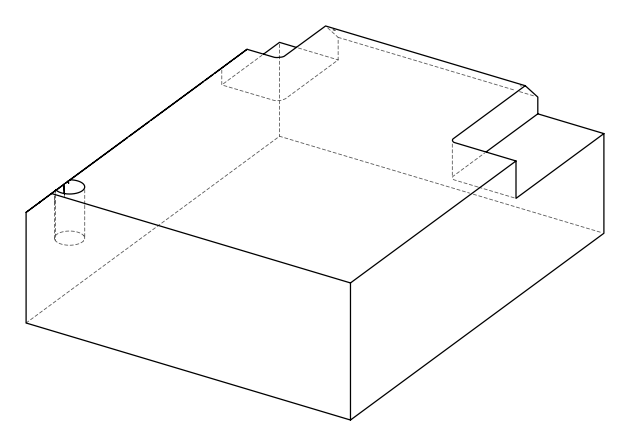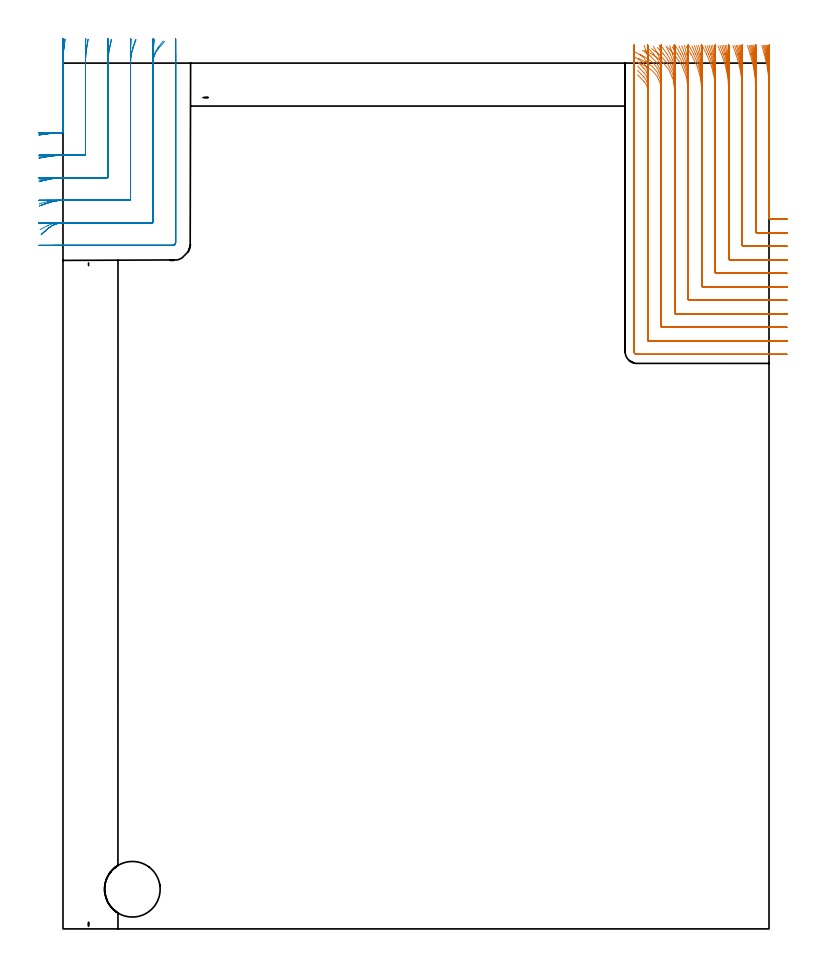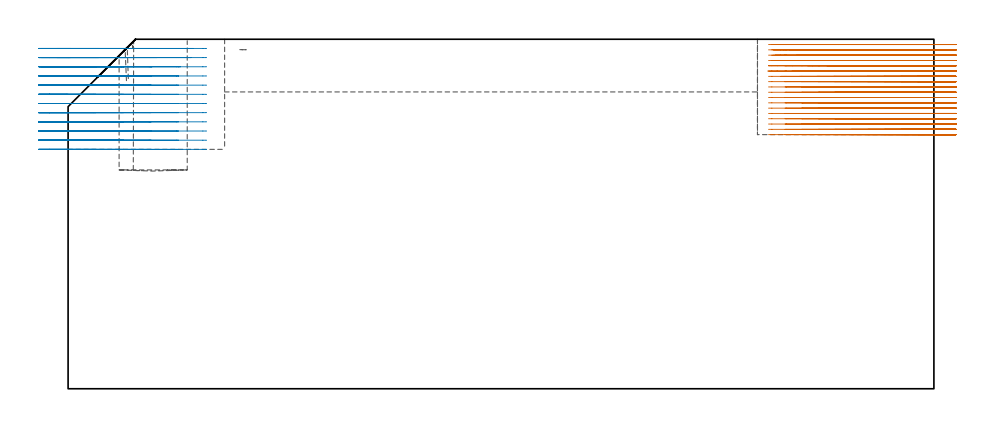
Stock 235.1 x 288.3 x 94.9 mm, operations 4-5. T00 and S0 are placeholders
(PLAN: 5 operations, 3 tool changes, 80.4 min)
(1 INDEXABLE_INSERT_DRILL_BLIND_HOLE_FROM_SOLID | STEP1POCKET | NXT0302_008 | 0.15 min | 9556 mm3)
(2 AREA_MILL | FG_CHAMFER_SURFACE | UGT0205_001 | 7.12 min | 16245 mm3)
(3 AREA_MILL_1 | FG_CHAMFER_SURFACE_1 | UGT0205_001 | 12.59 min | 38471 mm3)
(4 MILL_CORNER_NOTCH_RECTANGULAR | CORNER_NOTCH_RECTANGULAR | NXT0201_008 | Follow Part, ap 1.5, ae 75% | 47.93 min | 123250 mm3)
(5 MILL_CORNER_NOTCH_RECTANGULAR_1 | CORNER_NOTCH_RECTANGULAR_1 | NXT0201_013 | Follow Part, ap 2.5, ae 75% | 12.61 min | 81263 mm3)
(TOOL NXT0302_008 | Index. Insert Drill 18.5mm [880-D1850L25-05] | D18.5 PA176 FL93 Z2)
(TOOL UGT0205_001 | Chamfer Mill 20 x 3 x 45 deg. | D20 FL50 Z2)
(TOOL NXT0201_008 | ENDMILL 6mm [2P460-0600-NA 1630] | D6 FL26 Z6)
(TOOL NXT0201_013 | ENDMILL 10mm | D10 FL30 Z4)
(OP 4 MILL_CORNER_NOTCH_RECTANGULAR)
G17 G21 G94 G90
T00 M6
G54
G17 G0 G90 X232.708 Y294.188 S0 M3
G43 Z104.9 H1
Z93.461
G94 G1 X233.52 Y291.3 F250.
G2 X235.2 Y279.118 R45. F500.
G1 Y236.596
G3 X235.496 Y236.3 R0.3
G1 X238.1
X241.1 F250.
G0 Z104.9
X227.922 Y294.161
Z93.461
G1 X228.824 Y291.3
G2 X230.7 Y279.118 R40.5 F500.
G1 Y232.097
G3 X230.997 Y231.8 R0.3
G1 X238.1
X241.1 F250.
G0 Z104.9
X223.061 Y294.123
Z93.461
G1 X224.076 Y291.3
G2 X226.2 Y279.118 R36. F500.
G1 Y227.597
G3 X226.497 Y227.3 R0.3
G1 X238.1
X241.1 F250.
G0 Z104.9
X218.089 Y294.067
Z93.461
G1 X219.249 Y291.3
G2 X221.7 Y279.118 R31.5 F500.
G1 Y223.097
G3 X221.997 Y222.8 R0.3
G1 X238.1
X241.1 F250.
G0 Z104.9
X212.942 Y293.977
Z93.461
G1 X214.296 Y291.3
G2 X217.2 Y279.118 R27. F500.
G1 Y218.597
G3 X217.497 Y218.3 R0.3
G1 X238.1
X241.1 F250.
G0 Z104.9
X207.492 Y293.822
Z93.461
G1 X209.117 Y291.3
G2 X212.7 Y279.118 R22.5 F500.
G1 Y214.097
G3 X212.997 Y213.8 R0.3
G1 X238.1
X241.1 F250.
G0 Z104.9
X201.421 Y293.509
Z93.461
G1 X203.451 Y291.3
G2 X208.2 Y279.118 R18. F500.
G1 Y209.597
G3 X208.497 Y209.3 R0.3
G1 X238.1
X241.1 F250.
G0 Z104.9
X193.623 Y292.517
Z93.461
G1 X196.299 Y291.162
G2 X203.7 Y279.118 R13.5 F500.
G1 Y205.098
G3 X203.998 Y204.8 R0.3
G1 X238.1
X241.1 F250.
G0 Z104.9
X191.512 Y288.513
Z93.461
G1 X194.2 Y287.18
G2 X199.2 Y279.118 R9. F500.
G1 Y200.598
G3 X199.498 Y200.3 R0.3
G1 X238.1
X241.1 F250.
G0 Z104.9
X191.34 Y284.405
Z93.461
G1 X193.429 Y282.252
G2 X194.7 Y279.118 R4.5 F500.
G1 Y196.098
G3 X194.998 Y195.8 R0.3
G1 X238.1
X241.1 F250.
G0 Z104.9
X190.2 Y282.118
Z93.461
G1 Y279.118
Y192.2 F500.
G3 X191.1 Y191.3 R0.9
G1 X238.1
X241.1 F250.
G0 Z104.9
X233.181 Y294.213
Z92.022
G1 X233.898 Y291.3
G2 X235.2 Y280.553 R45. F500.
G1 Y236.596
G3 X235.496 Y236.3 R0.3
G1 X238.1
X241.1 F250.
G0 Z104.9
X228.452 Y294.192
Z92.022
G1 X229.248 Y291.3
G2 X230.7 Y280.553 R40.5 F500.
G1 Y232.097
G3 X230.997 Y231.8 R0.3
G1 X238.1
X241.1 F250.
G0 Z104.9
X223.663 Y294.163
Z92.022
G1 X224.558 Y291.3
G2 X226.2 Y280.553 R36. F500.
G1 Y227.597
G3 X226.497 Y227.3 R0.3
G1 X238.1
X241.1 F250.
G0 Z104.9
X218.786 Y294.12
Z92.022
G1 X219.81 Y291.3
G2 X221.7 Y280.553 R31.5 F500.
G1 Y223.097
G3 X221.997 Y222.8 R0.3
G1 X238.1
X241.1 F250.
G0 Z104.9
X213.775 Y294.052
Z92.022
G1 X214.969 Y291.3
G2 X217.2 Y280.553 R27. F500.
G1 Y218.597
G3 X217.497 Y218.3 R0.3
G1 X238.1
X241.1 F250.
G0 Z104.9
X208.534 Y293.936
Z92.022
G1 X209.967 Y291.3
G2 X212.7 Y280.553 R22.5 F500.
G1 Y214.097
G3 X212.997 Y213.8 R0.3
G1 X238.1
X241.1 F250.
G0 Z104.9
X202.848 Y293.707
Z92.022
G1 X204.639 Y291.3
G2 X208.2 Y280.553 R18. F500.
G1 Y209.597
G3 X208.497 Y209.3 R0.3
G1 X238.1
X241.1 F250.
G0 Z104.9
X195.982 Y293.116
Z92.022
G1 X198.37 Y291.3
G2 X203.7 Y280.553 R13.5 F500.
G1 Y205.098
G3 X203.998 Y204.8 R0.3
G1 X238.1
X241.1 F250.
G0 Z104.9
X191.531 Y289.946
Z92.022
G1 X194.216 Y288.607
G2 X199.2 Y280.553 R9. F500.
G1 Y200.598
G3 X199.498 Y200.3 R0.3
G1 X238.1
X241.1 F250.
G0 Z104.9
X191.34 Y285.84
Z92.022
G1 X193.429 Y283.687
G2 X194.7 Y280.553 R4.5 F500.
G1 Y196.098
G3 X194.998 Y195.8 R0.3
G1 X238.1
X241.1 F250.
G0 Z104.9
X190.2 Y283.553
Z92.022
G1 Y280.553
Y192.2 F500.
G3 X191.1 Y191.3 R0.9
G1 X238.1
X241.1 F250.
G0 Z104.9
X233.607 Y294.235
Z90.583
G1 X234.228 Y291.3
G2 X235.2 Y281.996 R45. F500.
G1 Y236.596
G3 X235.496 Y236.3 R0.3
G1 X238.1
X241.1 F250.
G0 Z104.9
X228.928 Y294.22
Z90.583
G1 X229.617 Y291.3
G2 X230.7 Y281.996 R40.5 F500.
G1 Y232.097
G3 X230.997 Y231.8 R0.3
G1 X238.1
X241.1 F250.
G0 Z104.9
X224.202 Y294.198
Z90.583
G1 X224.977 Y291.3
G2 X226.2 Y281.996 R36. F500.
G1 Y227.597
G3 X226.497 Y227.3 R0.3
G1 X238.1
X241.1 F250.
G0 Z104.9
X219.408 Y294.166
Z90.583
G1 X220.295 Y291.3
G2 X221.7 Y281.996 R31.5 F500.
G1 Y223.097
G3 X221.997 Y222.8 R0.3
G1 X238.1
X241.1 F250.
G0 Z104.9
X214.512 Y294.116
Z90.583
G1 X215.546 Y291.3
G2 X217.2 Y281.996 R27. F500.
G1 Y218.597
G3 X217.497 Y218.3 R0.3
G1 X238.1
X241.1 F250.
G0 Z104.9
X209.446 Y294.032
Z90.583
G1 X210.686 Y291.3
G2 X212.7 Y281.996 R22.5 F500.
G1 Y214.097
G3 X212.997 Y213.8 R0.3
G1 X238.1
X241.1 F250.
G0 Z104.9
X204.058 Y293.868
Z90.583
G1 X205.609 Y291.3
G2 X208.2 Y281.996 R18. F500.
G1 Y209.597
G3 X208.497 Y209.3 R0.3
G1 X238.1
X241.1 F250.
G0 Z104.9
X197.914 Y293.474
Z90.583
G1 X199.982 Y291.3
G2 X203.7 Y281.996 R13.5 F500.
G1 Y205.098
G3 X203.998 Y204.8 R0.3
G1 X238.1
X241.1 F250.
G0 Z104.9
X192.009 Y291.309
Z90.583
G1 X194.622 Y289.835
G2 X199.2 Y281.996 R9. F500.
G1 Y200.598
G3 X199.498 Y200.3 R0.3
G1 X238.1
X241.1 F250.
G0 Z104.9
X191.343 Y287.282
Z90.583
G1 X193.431 Y285.128
G2 X194.7 Y281.996 R4.5 F500.
G1 Y196.098
G3 X194.998 Y195.8 R0.3
G1 X238.1
X241.1 F250.
G0 Z104.9
X190.2 Y284.996
Z90.583
G1 Y281.996
Y192.2 F500.
G3 X191.1 Y191.3 R0.9
G1 X238.1
X241.1 F250.
G0 Z104.9
X233.984 Y294.254
Z89.144
G1 X234.508 Y291.3
G2 X235.2 Y283.44 R45. F500.
G1 Y236.596
G3 X235.496 Y236.3 R0.3
G1 X238.1
X241.1 F250.
G0 Z104.9
X229.348 Y294.243
Z89.144
G1 X229.93 Y291.3
G2 X230.7 Y283.44 R40.5 F500.
G1 Y232.097
G3 X230.997 Y231.8 R0.3
G1 X238.1
X241.1 F250.
G0 Z104.9
X224.676 Y294.228
Z89.144
G1 X225.331 Y291.3
G2 X226.2 Y283.44 R36. F500.
G1 Y227.597
G3 X226.497 Y227.3 R0.3
G1 X238.1
X241.1 F250.
G0 Z104.9
X219.955 Y294.205
Z89.144
G1 X220.704 Y291.3
G2 X221.7 Y283.44 R31.5 F500.
G1 Y223.097
G3 X221.997 Y222.8 R0.3
G1 X238.1
X241.1 F250.
G0 Z104.9
X215.157 Y294.17
Z89.144
G1 X216.031 Y291.3
G2 X217.2 Y283.44 R27. F500.
G1 Y218.597
G3 X217.497 Y218.3 R0.3
G1 X238.1
X241.1 F250.
G0 Z104.9
X210.234 Y294.111
Z89.144
G1 X211.282 Y291.3
G2 X212.7 Y283.44 R22.5 F500.
G1 Y214.097
G3 X212.997 Y213.8 R0.3
G1 X238.1
X241.1 F250.
G0 Z104.9
X205.083 Y293.999
Z89.144
G1 X206.393 Y291.3
G2 X208.2 Y283.44 R18. F500.
G1 Y209.597
G3 X208.497 Y209.3 R0.3
G1 X238.1
X241.1 F250.
G0 Z104.9
X199.429 Y293.739
Z89.144
G1 X201.176 Y291.3
G2 X203.7 Y283.44 R13.5 F500.
G1 Y205.098
G3 X203.998 Y204.8 R0.3
G1 X238.1
X241.1 F250.
G0 Z104.9
X192.962 Y292.516
Z89.144
G1 X195.408 Y290.78
G2 X199.2 Y283.44 R9. F500.
G1 Y200.598
G3 X199.498 Y200.3 R0.3
G1 X238.1
X241.1 F250.
G0 Z104.9
X191.317 Y288.732
Z89.144
G1 X193.416 Y286.588
G2 X194.7 Y283.44 R4.5 F500.
G1 Y196.098
G3 X194.998 Y195.8 R0.3
G1 X238.1
X241.1 F250.
G0 Z104.9
X190.2 Y286.44
Z89.144
G1 Y283.44
Y192.2 F500.
G3 X191.1 Y191.3 R0.9
G1 X238.1
X241.1 F250.
G0 Z104.9
X234.352 Y294.271
Z87.705
G1 X234.767 Y291.3
G2 X235.2 Y285.072 R45. F500.
G1 Y236.596
G3 X235.496 Y236.3 R0.3
G1 X238.1
X241.1 F250.
G0 Z104.9
X229.757 Y294.264
Z87.705
G1 X230.218 Y291.3
G2 X230.7 Y285.072 R40.5 F500.
G1 Y232.097
G3 X230.997 Y231.8 R0.3
G1 X238.1
X241.1 F250.
G0 Z104.9
X225.138 Y294.255
Z87.705
G1 X225.657 Y291.3
G2 X226.2 Y285.072 R36. F500.
G1 Y227.597
G3 X226.497 Y227.3 R0.3
G1 X238.1
X241.1 F250.
G0 Z104.9
X220.485 Y294.241
Z87.705
G1 X221.078 Y291.3
G2 X221.7 Y285.072 R31.5 F500.
G1 Y223.097
G3 X221.997 Y222.8 R0.3
G1 X238.1
X241.1 F250.
G0 Z104.9
X215.78 Y294.219
Z87.705
G1 X216.472 Y291.3
G2 X217.2 Y285.072 R27. F500.
G1 Y218.597
G3 X217.497 Y218.3 R0.3
G1 X238.1
X241.1 F250.
G0 Z104.9
X210.991 Y294.183
Z87.705
G1 X211.821 Y291.3
G2 X212.7 Y285.072 R22.5 F500.
G1 Y214.097
G3 X212.997 Y213.8 R0.3
G1 X238.1
X241.1 F250.
G0 Z104.9
X206.05 Y294.115
Z87.705
G1 X207.088 Y291.3
G2 X208.2 Y285.072 R18. F500.
G1 Y209.597
G3 X208.497 Y209.3 R0.3
G1 X238.1
X241.1 F250.
G0 Z104.9
X200.794 Y293.962
Z87.705
G1 X202.178 Y291.3
G2 X203.7 Y285.072 R13.5 F500.
G1 Y205.098
G3 X203.998 Y204.8 R0.3
G1 X238.1
X241.1 F250.
G0 Z104.9
X194.622 Y293.466
Z87.705
G1 X196.698 Y291.3
G2 X199.2 Y285.072 R9. F500.
G1 Y200.598
G3 X199.498 Y200.3 R0.3
G1 X238.1
X241.1 F250.
G0 Z104.9
X190.21 Y290.481
Z87.705
G1 X192.703 Y288.812
G2 X194.7 Y285.072 R4.5 F500.
G1 Y196.098
G3 X194.998 Y195.8 R0.3
G1 X238.1
X241.1 F250.
G0 Z104.9
X190.2 Y288.072
Z87.705
G1 Y285.072
Y192.2 F500.
G3 X191.1 Y191.3 R0.9
G1 X238.1
X241.1 F250.
G0 Z104.9
X234.696 Y294.286
Z86.267
G1 X234.987 Y291.3
G2 X235.2 Y286.929 R45. F500.
G1 Y236.596
G3 X235.496 Y236.3 R0.3
G1 X238.1
X241.1 F250.
G0 Z104.9
X230.14 Y294.282
Z86.267
G1 X230.463 Y291.3
G2 X230.7 Y286.929 R40.5 F500.
G1 Y232.097
G3 X230.997 Y231.8 R0.3
G1 X238.1
X241.1 F250.
G0 Z104.9
X225.569 Y294.278
Z86.267
G1 X225.934 Y291.3
G2 X226.2 Y286.929 R36. F500.
G1 Y227.597
G3 X226.497 Y227.3 R0.3
G1 X238.1
X241.1 F250.
G0 Z104.9
X220.979 Y294.271
Z86.267
G1 X221.395 Y291.3
G2 X221.7 Y286.929 R31.5 F500.
G1 Y223.097
G3 X221.997 Y222.8 R0.3
G1 X238.1
X241.1 F250.
G0 Z104.9
X216.358 Y294.26
Z86.267
G1 X216.844 Y291.3
G2 X217.2 Y286.929 R27. F500.
G1 Y218.597
G3 X217.497 Y218.3 R0.3
G1 X238.1
X241.1 F250.
G0 Z104.9
X211.689 Y294.243
Z86.267
G1 X212.271 Y291.3
G2 X212.7 Y286.929 R22.5 F500.
G1 Y214.097
G3 X212.997 Y213.8 R0.3
G1 X238.1
X241.1 F250.
G0 Z104.9
X206.933 Y294.21
Z86.267
G1 X207.661 Y291.3
G2 X208.2 Y286.929 R18. F500.
G1 Y209.597
G3 X208.497 Y209.3 R0.3
G1 X238.1
X241.1 F250.
G0 Z104.9
X202.001 Y294.138
Z86.267
G1 X202.973 Y291.3
G2 X203.7 Y286.929 R13.5 F500.
G1 Y205.097
G3 X203.997 Y204.8 R0.3
G1 X238.1
X241.1 F250.
G0 Z104.9
X196.61 Y293.922
Z86.267
G1 X198.067 Y291.3
G2 X199.2 Y286.929 R9. F500.
G1 Y200.598
G3 X199.498 Y200.3 R0.3
G1 X238.1
X241.1 F250.
G0 Z104.9
X189.958 Y292.332
Z86.267
G1 X192.526 Y290.781
G2 X194.7 Y286.929 R4.5 F500.
G1 Y196.098
G3 X194.998 Y195.8 R0.3
G1 X238.1
X241.1 F250.
G0 Z104.9
X190.2 Y289.929
Z86.267
G1 Y286.929
Y192.2 F500.
G3 X191.1 Y191.3 R0.9
G1 X238.1
X241.1 F250.
G0 Z104.9
X235.085 Y294.298
Z84.828
G1 X235.178 Y291.299
G2 X235.2 Y289.904 R45. F500.
G1 Y236.596
G3 X235.496 Y236.3 R0.3
G1 X238.1
X241.1 F250.
G0 Z104.9
X230.572 Y294.298
Z84.828
G1 X230.676 Y291.3
G2 X230.7 Y289.904 R40.5 F500.
G1 Y232.097
G3 X230.997 Y231.8 R0.3
G1 X238.1
X241.1 F250.
G0 Z104.9
X226.057 Y294.298
Z84.828
G1 X226.173 Y291.3
G2 X226.2 Y289.904 R36. F500.
G1 Y227.597
G3 X226.497 Y227.3 R0.3
G1 X238.1
X241.1 F250.
G0 Z104.9
X221.536 Y294.297
Z84.828
G1 X221.669 Y291.3
G2 X221.7 Y289.904 R31.5 F500.
G1 Y223.097
G3 X221.997 Y222.8 R0.3
G1 X238.1
X241.1 F250.
G0 Z104.9
X217.009 Y294.296
Z84.828
G1 X217.164 Y291.3
G2 X217.2 Y289.904 R27. F500.
G1 Y218.597
G3 X217.497 Y218.3 R0.3
G1 X238.1
X241.1 F250.
G0 Z104.9
X212.47 Y294.294
Z84.828
G1 X212.657 Y291.3
G2 X212.7 Y289.904 R22.5 F500.
G1 Y214.097
G3 X212.997 Y213.8 R0.3
G1 X238.1
X241.1 F250.
G0 Z104.9
X207.913 Y294.291
Z84.828
G1 X208.146 Y291.3
G2 X208.2 Y289.904 R18. F500.
G1 Y209.597
G3 X208.497 Y209.3 R0.3
G1 X238.1
X241.1 F250.
G0 Z104.9
X203.317 Y294.284
Z84.828
G1 X203.628 Y291.3
G2 X203.7 Y289.904 R13.5 F500.
G1 Y205.097
G3 X203.997 Y204.8 R0.3
G1 X238.1
X241.1 F250.
G0 Z104.9
X198.626 Y294.264
Z84.828
G1 X199.091 Y291.3
G2 X199.2 Y289.904 R9. F500.
G1 Y200.598
G3 X199.498 Y200.3 R0.3
G1 X238.1
X241.1 F250.
G0 Z104.9
X193.547 Y294.152
Z84.828
G1 X194.478 Y291.3
G2 X194.7 Y289.904 R4.5 F500.
G1 Y196.098
G3 X194.998 Y195.8 R0.3
G1 X238.1
X241.1 F250.
G0 Z104.9
X190.2 Y292.904
Z84.828
G1 Y289.904
Y192.2 F500.
G3 X191.1 Y191.3 R0.9
G1 X238.1
X241.1 F250.
G0 Z104.9
X235.187 Y294.298
Z83.389
G1 X235.2 Y291.298
Y291.113 F500.
Y236.596
G3 X235.496 Y236.3 R0.3
G1 X238.1
X241.1 F250.
G0 Z104.9
X230.686 Y294.3
Z83.389
G1 X230.7 Y291.3
Y291.113 F500.
Y232.096
G3 X230.996 Y231.8 R0.3
G1 X238.1
X241.1 F250.
G0 Z104.9
X226.184 Y294.3
Z83.389
G1 X226.2 Y291.3
Y291.113 F500.
Y227.597
G3 X226.497 Y227.3 R0.3
G1 X238.1
X241.1 F250.
G0 Z104.9
X221.682 Y294.3
Z83.389
G1 X221.699 Y291.3
X221.7 Y291.113 F500.
Y223.097
G3 X221.997 Y222.8 R0.3
G1 X238.1
X241.1 F250.
G0 Z104.9
X217.179 Y294.3
Z83.389
G1 X217.199 Y291.3
X217.2 Y291.113 F500.
Y218.597
G3 X217.497 Y218.3 R0.3
G1 X238.1
X241.1 F250.
G0 Z104.9
X212.674 Y294.3
Z83.389
G1 X212.699 Y291.3
X212.7 Y291.113 F500.
Y214.097
G3 X212.997 Y213.8 R0.3
G1 X238.1
X241.1 F250.
G0 Z104.9
X208.168 Y294.3
Z83.389
G1 X208.199 Y291.3
X208.2 Y291.113 F500.
Y209.597
G3 X208.497 Y209.3 R0.3
G1 X238.1
X241.1 F250.
G0 Z104.9
X203.657 Y294.3
Z83.389
G1 X203.699 Y291.3
X203.7 Y291.113 F500.
Y205.097
G3 X203.997 Y204.8 R0.3
G1 X238.1
X241.1 F250.
G0 Z104.9
X199.136 Y294.299
Z83.389
G1 X199.198 Y291.3
X199.2 Y291.113 F500.
Y200.598
G3 X199.498 Y200.3 R0.3
G1 X238.1
X241.1 F250.
G0 Z104.9
X194.571 Y294.297
Z83.389
G1 X194.696 Y291.3
X194.7 Y291.113 F500.
Y196.098
G3 X194.998 Y195.8 R0.3
G1 X238.1
X241.1 F250.
G0 Z104.9
X190.2 Y294.113
Z83.389
G1 Y291.113
Y192.2 F500.
G3 X191.1 Y191.3 R0.9
G1 X238.1
X241.1 F250.
G0 Z104.9
X235.2 Y294.298
Z81.95
G1 Y291.298
Y236.596 F500.
G3 X235.496 Y236.3 R0.3
G1 X238.1
X241.1 F250.
G0 Z104.9
X230.7 Y294.3
Z81.95
G1 Y291.3
Y232.097 F500.
G3 X230.997 Y231.8 R0.3
G1 X238.1
X241.1 F250.
G0 Z104.9
X226.2 Y294.3
Z81.95
G1 Y291.3
Y227.597 F500.
G3 X226.497 Y227.3 R0.3
G1 X238.1
X241.1 F250.
G0 Z104.9
X221.7 Y294.3
Z81.95
G1 Y291.3
Y223.097 F500.
G3 X221.997 Y222.8 R0.3
G1 X238.1
X241.1 F250.
G0 Z104.9
X217.2 Y294.3
Z81.95
G1 Y291.3
Y218.597 F500.
G3 X217.497 Y218.3 R0.3
G1 X238.1
X241.1 F250.
G0 Z104.9
X212.7 Y294.3
Z81.95
G1 Y291.3
Y214.097 F500.
G3 X212.997 Y213.8 R0.3
G1 X238.1
X241.1 F250.
G0 Z104.9
X208.2 Y294.3
Z81.95
G1 Y291.3
Y209.597 F500.
G3 X208.497 Y209.3 R0.3
G1 X238.1
X241.1 F250.
G0 Z104.9
X203.7 Y294.3
Z81.95
G1 Y291.3
Y205.097 F500.
G3 X203.997 Y204.8 R0.3
G1 X238.1
X241.1 F250.
G0 Z104.9
X199.2 Y294.3
Z81.95
G1 Y291.3
Y200.598 F500.
G3 X199.498 Y200.3 R0.3
G1 X238.1
X241.1 F250.
G0 Z104.9
X194.7 Y294.3
Z81.95
G1 Y291.3
Y196.098 F500.
G3 X194.998 Y195.8 R0.3
G1 X238.1
X241.1 F250.
G0 Z104.9
X190.2 Y294.3
Z81.95
G1 Y291.3
Y192.2 F500.
G3 X191.1 Y191.3 R0.9
G1 X238.1
X241.1 F250.
G0 Z104.9
X235.2 Y294.298
Z80.511
G1 Y291.298
Y236.596 F500.
G3 X235.496 Y236.3 R0.3
G1 X238.1
X241.1 F250.
G0 Z104.9
X230.7 Y294.3
Z80.511
G1 Y291.3
Y232.097 F500.
G3 X230.997 Y231.8 R0.3
G1 X238.1
X241.1 F250.
G0 Z104.9
X226.2 Y294.3
Z80.511
G1 Y291.3
Y227.597 F500.
G3 X226.497 Y227.3 R0.3
G1 X238.1
X241.1 F250.
G0 Z104.9
X221.7 Y294.3
Z80.511
G1 Y291.3
Y223.097 F500.
G3 X221.997 Y222.8 R0.3
G1 X238.1
X241.1 F250.
G0 Z104.9
X217.2 Y294.3
Z80.511
G1 Y291.3
Y218.597 F500.
G3 X217.497 Y218.3 R0.3
G1 X238.1
X241.1 F250.
G0 Z104.9
X212.7 Y294.3
Z80.511
G1 Y291.3
Y214.097 F500.
G3 X212.997 Y213.8 R0.3
G1 X238.1
X241.1 F250.
G0 Z104.9
X208.2 Y294.3
Z80.511
G1 Y291.3
Y209.597 F500.
G3 X208.497 Y209.3 R0.3
G1 X238.1
X241.1 F250.
G0 Z104.9
X203.7 Y294.3
Z80.511
G1 Y291.3
Y205.097 F500.
G3 X203.997 Y204.8 R0.3
G1 X238.1
X241.1 F250.
G0 Z104.9
X199.2 Y294.3
Z80.511
G1 Y291.3
Y200.598 F500.
G3 X199.498 Y200.3 R0.3
G1 X238.1
X241.1 F250.
G0 Z104.9
X194.7 Y294.3
Z80.511
G1 Y291.3
Y196.098 F500.
G3 X194.998 Y195.8 R0.3
G1 X238.1
X241.1 F250.
G0 Z104.9
X190.2 Y294.3
Z80.511
G1 Y291.3
Y192.2 F500.
G3 X191.1 Y191.3 R0.9
G1 X238.1
X241.1 F250.
G0 Z104.9
X235.2 Y294.298
Z79.072
G1 Y291.298
Y236.596 F500.
G3 X235.496 Y236.3 R0.3
G1 X238.1
X241.1 F250.
G0 Z104.9
X230.7 Y294.3
Z79.072
G1 Y291.3
Y232.096 F500.
G3 X230.996 Y231.8 R0.3
G1 X238.1
X241.1 F250.
G0 Z104.9
X226.2 Y294.3
Z79.072
G1 Y291.3
Y227.597 F500.
G3 X226.497 Y227.3 R0.3
G1 X238.1
X241.1 F250.
G0 Z104.9
X221.7 Y294.3
Z79.072
G1 Y291.3
Y223.097 F500.
G3 X221.997 Y222.8 R0.3
G1 X238.1
X241.1 F250.
G0 Z104.9
X217.2 Y294.3
Z79.072
G1 Y291.3
Y218.597 F500.
G3 X217.497 Y218.3 R0.3
G1 X238.1
X241.1 F250.
G0 Z104.9
X212.7 Y294.3
Z79.072
G1 Y291.3
Y214.097 F500.
G3 X212.997 Y213.8 R0.3
G1 X238.1
X241.1 F250.
G0 Z104.9
X208.2 Y294.3
Z79.072
G1 Y291.3
Y209.597 F500.
G3 X208.497 Y209.3 R0.3
G1 X238.1
X241.1 F250.
G0 Z104.9
X203.7 Y294.3
Z79.072
G1 Y291.3
Y205.097 F500.
G3 X203.997 Y204.8 R0.3
G1 X238.1
X241.1 F250.
G0 Z104.9
X199.2 Y294.3
Z79.072
G1 Y291.3
Y200.598 F500.
G3 X199.498 Y200.3 R0.3
G1 X238.1
X241.1 F250.
G0 Z104.9
X194.7 Y294.3
Z79.072
G1 Y291.3
Y196.098 F500.
G3 X194.998 Y195.8 R0.3
G1 X238.1
X241.1 F250.
G0 Z104.9
X190.2 Y294.3
Z79.072
G1 Y291.3
Y192.2 F500.
G3 X191.1 Y191.3 R0.9
G1 X238.1
X241.1 F250.
G0 Z104.9
X235.2 Y294.298
Z77.633
G1 Y291.298
Y236.596 F500.
G3 X235.496 Y236.3 R0.3
G1 X238.1
X241.1 F250.
G0 Z104.9
X230.7 Y294.3
Z77.633
G1 Y291.3
Y232.097 F500.
G3 X230.997 Y231.8 R0.3
G1 X238.1
X241.1 F250.
G0 Z104.9
X226.2 Y294.3
Z77.633
G1 Y291.3
Y227.597 F500.
G3 X226.497 Y227.3 R0.3
G1 X238.1
X241.1 F250.
G0 Z104.9
X221.7 Y294.3
Z77.633
G1 Y291.3
Y223.097 F500.
G3 X221.997 Y222.8 R0.3
G1 X238.1
X241.1 F250.
G0 Z104.9
X217.2 Y294.3
Z77.633
G1 Y291.3
Y218.597 F500.
G3 X217.497 Y218.3 R0.3
G1 X238.1
X241.1 F250.
G0 Z104.9
X212.7 Y294.3
Z77.633
G1 Y291.3
Y214.097 F500.
G3 X212.997 Y213.8 R0.3
G1 X238.1
X241.1 F250.
G0 Z104.9
X208.2 Y294.3
Z77.633
G1 Y291.3
Y209.597 F500.
G3 X208.497 Y209.3 R0.3
G1 X238.1
X241.1 F250.
G0 Z104.9
X203.7 Y294.3
Z77.633
G1 Y291.3
Y205.097 F500.
G3 X203.997 Y204.8 R0.3
G1 X238.1
X241.1 F250.
G0 Z104.9
X199.2 Y294.3
Z77.633
G1 Y291.3
Y200.598 F500.
G3 X199.498 Y200.3 R0.3
G1 X238.1
X241.1 F250.
G0 Z104.9
X194.7 Y294.3
Z77.633
G1 Y291.3
Y196.098 F500.
G3 X194.998 Y195.8 R0.3
G1 X238.1
X241.1 F250.
G0 Z104.9
X190.2 Y294.3
Z77.633
G1 Y291.3
Y192.2 F500.
G3 X191.1 Y191.3 R0.9
G1 X238.1
X241.1 F250.
G0 Z104.9
X235.2 Y294.298
Z76.194
G1 Y291.298
Y236.596 F500.
G3 X235.496 Y236.3 R0.3
G1 X238.1
X241.1 F250.
G0 Z104.9
X230.7 Y294.3
Z76.194
G1 Y291.3
Y232.096 F500.
G3 X230.996 Y231.8 R0.3
G1 X238.1
X241.1 F250.
G0 Z104.9
X226.2 Y294.3
Z76.194
G1 Y291.3
Y227.597 F500.
G3 X226.497 Y227.3 R0.3
G1 X238.1
X241.1 F250.
G0 Z104.9
X221.7 Y294.3
Z76.194
G1 Y291.3
Y223.097 F500.
G3 X221.997 Y222.8 R0.3
G1 X238.1
X241.1 F250.
G0 Z104.9
X217.2 Y294.3
Z76.194
G1 Y291.3
Y218.597 F500.
G3 X217.497 Y218.3 R0.3
G1 X238.1
X241.1 F250.
G0 Z104.9
X212.7 Y294.3
Z76.194
G1 Y291.3
Y214.097 F500.
G3 X212.997 Y213.8 R0.3
G1 X238.1
X241.1 F250.
G0 Z104.9
X208.2 Y294.3
Z76.194
G1 Y291.3
Y209.597 F500.
G3 X208.497 Y209.3 R0.3
G1 X238.1
X241.1 F250.
G0 Z104.9
X203.7 Y294.3
Z76.194
G1 Y291.3
Y205.097 F500.
G3 X203.997 Y204.8 R0.3
G1 X238.1
X241.1 F250.
G0 Z104.9
X199.2 Y294.3
Z76.194
G1 Y291.3
Y200.598 F500.
G3 X199.498 Y200.3 R0.3
G1 X238.1
X241.1 F250.
G0 Z104.9
X194.7 Y294.3
Z76.194
G1 Y291.3
Y196.098 F500.
G3 X194.998 Y195.8 R0.3
G1 X238.1
X241.1 F250.
G0 Z104.9
X190.2 Y294.3
Z76.194
G1 Y291.3
Y192.2 F500.
G3 X191.1 Y191.3 R0.9
G1 X238.1
X241.1 F250.
G0 Z104.9
X235.2 Y294.298
Z74.756
G1 Y291.298
Y236.596 F500.
G3 X235.496 Y236.3 R0.3
G1 X238.1
X241.1 F250.
G0 Z104.9
X230.7 Y294.3
Z74.756
G1 Y291.3
Y232.096 F500.
G3 X230.996 Y231.8 R0.3
G1 X238.1
X241.1 F250.
G0 Z104.9
X226.2 Y294.3
Z74.756
G1 Y291.3
Y227.597 F500.
G3 X226.497 Y227.3 R0.3
G1 X238.1
X241.1 F250.
G0 Z104.9
X221.7 Y294.3
Z74.756
G1 Y291.3
Y223.097 F500.
G3 X221.997 Y222.8 R0.3
G1 X238.1
X241.1 F250.
G0 Z104.9
X217.2 Y294.3
Z74.756
G1 Y291.3
Y218.597 F500.
G3 X217.497 Y218.3 R0.3
G1 X238.1
X241.1 F250.
G0 Z104.9
X212.7 Y294.3
Z74.756
G1 Y291.3
Y214.097 F500.
G3 X212.997 Y213.8 R0.3
G1 X238.1
X241.1 F250.
G0 Z104.9
X208.2 Y294.3
Z74.756
G1 Y291.3
Y209.597 F500.
G3 X208.497 Y209.3 R0.3
G1 X238.1
X241.1 F250.
G0 Z104.9
X203.7 Y294.3
Z74.756
G1 Y291.3
Y205.097 F500.
G3 X203.997 Y204.8 R0.3
G1 X238.1
X241.1 F250.
G0 Z104.9
X199.2 Y294.3
Z74.756
G1 Y291.3
Y200.598 F500.
G3 X199.498 Y200.3 R0.3
G1 X238.1
X241.1 F250.
G0 Z104.9
X194.7 Y294.3
Z74.756
G1 Y291.3
Y196.098 F500.
G3 X194.998 Y195.8 R0.3
G1 X238.1
X241.1 F250.
G0 Z104.9
X190.2 Y294.3
Z74.756
G1 Y291.3
Y192.2 F500.
G3 X191.1 Y191.3 R0.9
G1 X238.1
X241.1 F250.
G0 Z104.9
X235.2 Y294.298
Z73.317
G1 Y291.298
Y236.596 F500.
G3 X235.496 Y236.3 R0.3
G1 X238.1
X241.1 F250.
G0 Z104.9
X230.7 Y294.3
Z73.317
G1 Y291.3
Y232.096 F500.
G3 X230.996 Y231.8 R0.3
G1 X238.1
X241.1 F250.
G0 Z104.9
X226.2 Y294.3
Z73.317
G1 Y291.3
Y227.597 F500.
G3 X226.497 Y227.3 R0.3
G1 X238.1
X241.1 F250.
G0 Z104.9
X221.7 Y294.3
Z73.317
G1 Y291.3
Y223.097 F500.
G3 X221.997 Y222.8 R0.3
G1 X238.1
X241.1 F250.
G0 Z104.9
X217.2 Y294.3
Z73.317
G1 Y291.3
Y218.597 F500.
G3 X217.497 Y218.3 R0.3
G1 X238.1
X241.1 F250.
G0 Z104.9
X212.7 Y294.3
Z73.317
G1 Y291.3
Y214.097 F500.
G3 X212.997 Y213.8 R0.3
G1 X238.1
X241.1 F250.
G0 Z104.9
X208.2 Y294.3
Z73.317
G1 Y291.3
Y209.597 F500.
G3 X208.497 Y209.3 R0.3
G1 X238.1
X241.1 F250.
G0 Z104.9
X203.7 Y294.3
Z73.317
G1 Y291.3
Y205.097 F500.
G3 X203.997 Y204.8 R0.3
G1 X238.1
X241.1 F250.
G0 Z104.9
X199.2 Y294.3
Z73.317
G1 Y291.3
Y200.598 F500.
G3 X199.498 Y200.3 R0.3
G1 X238.1
X241.1 F250.
G0 Z104.9
X194.7 Y294.3
Z73.317
G1 Y291.3
Y196.098 F500.
G3 X194.998 Y195.8 R0.3
G1 X238.1
X241.1 F250.
G0 Z104.9
X190.2 Y294.3
Z73.317
G1 Y291.3
Y192.2 F500.
G3 X191.1 Y191.3 R0.9
G1 X238.1
X241.1 F250.
G0 Z104.9
X235.2 Y294.298
Z71.878
G1 Y291.298
Y236.596 F500.
G3 X235.496 Y236.3 R0.3
G1 X238.1
X241.1 F250.
G0 Z104.9
X230.7 Y294.3
Z71.878
G1 Y291.3
Y232.096 F500.
G3 X230.996 Y231.8 R0.3
G1 X238.1
X241.1 F250.
G0 Z104.9
X226.2 Y294.3
Z71.878
G1 Y291.3
Y227.597 F500.
G3 X226.497 Y227.3 R0.3
G1 X238.1
X241.1 F250.
G0 Z104.9
X221.7 Y294.3
Z71.878
G1 Y291.3
Y223.097 F500.
G3 X221.997 Y222.8 R0.3
G1 X238.1
X241.1 F250.
G0 Z104.9
X217.2 Y294.3
Z71.878
G1 Y291.3
Y218.597 F500.
G3 X217.497 Y218.3 R0.3
G1 X238.1
X241.1 F250.
G0 Z104.9
X212.7 Y294.3
Z71.878
G1 Y291.3
Y214.097 F500.
G3 X212.997 Y213.8 R0.3
G1 X238.1
X241.1 F250.
G0 Z104.9
X208.2 Y294.3
Z71.878
G1 Y291.3
Y209.597 F500.
G3 X208.497 Y209.3 R0.3
G1 X238.1
X241.1 F250.
G0 Z104.9
X203.7 Y294.3
Z71.878
G1 Y291.3
Y205.097 F500.
G3 X203.997 Y204.8 R0.3
G1 X238.1
X241.1 F250.
G0 Z104.9
X199.2 Y294.3
Z71.878
G1 Y291.3
Y200.598 F500.
G3 X199.498 Y200.3 R0.3
G1 X238.1
X241.1 F250.
G0 Z104.9
X194.7 Y294.3
Z71.878
G1 Y291.3
Y196.098 F500.
G3 X194.998 Y195.8 R0.3
G1 X238.1
X241.1 F250.
G0 Z104.9
X190.2 Y294.3
Z71.878
G1 Y291.3
Y192.2 F500.
G3 X191.1 Y191.3 R0.9
G1 X238.1
X241.1 F250.
G0 Z104.9
X235.2 Y294.298
Z70.439
G1 Y291.298
Y236.596 F500.
G3 X235.496 Y236.3 R0.3
G1 X238.1
X241.1 F250.
G0 Z104.9
X230.7 Y294.3
Z70.439
G1 Y291.3
Y232.096 F500.
G3 X230.996 Y231.8 R0.3
G1 X238.1
X241.1 F250.
G0 Z104.9
X226.2 Y294.3
Z70.439
G1 Y291.3
Y227.597 F500.
G3 X226.497 Y227.3 R0.3
G1 X238.1
X241.1 F250.
G0 Z104.9
X221.7 Y294.3
Z70.439
G1 Y291.3
Y223.097 F500.
G3 X221.997 Y222.8 R0.3
G1 X238.1
X241.1 F250.
G0 Z104.9
X217.2 Y294.3
Z70.439
G1 Y291.3
Y218.597 F500.
G3 X217.497 Y218.3 R0.3
G1 X238.1
X241.1 F250.
G0 Z104.9
X212.7 Y294.3
Z70.439
G1 Y291.3
Y214.097 F500.
G3 X212.997 Y213.8 R0.3
G1 X238.1
X241.1 F250.
G0 Z104.9
X208.2 Y294.3
Z70.439
G1 Y291.3
Y209.597 F500.
G3 X208.497 Y209.3 R0.3
G1 X238.1
X241.1 F250.
G0 Z104.9
X203.7 Y294.3
Z70.439
G1 Y291.3
Y205.097 F500.
G3 X203.997 Y204.8 R0.3
G1 X238.1
X241.1 F250.
G0 Z104.9
X199.2 Y294.3
Z70.439
G1 Y291.3
Y200.598 F500.
G3 X199.498 Y200.3 R0.3
G1 X238.1
X241.1 F250.
G0 Z104.9
X194.7 Y294.3
Z70.439
G1 Y291.3
Y196.098 F500.
G3 X194.998 Y195.8 R0.3
G1 X238.1
X241.1 F250.
G0 Z104.9
X190.2 Y294.3
Z70.439
G1 Y291.3
Y192.2 F500.
G3 X191.1 Y191.3 R0.9
G1 X238.1
X241.1 F250.
G0 Z104.9
X235.2 Y294.298
Z69.
G1 Y291.298
Y236.596 F500.
G3 X235.496 Y236.3 R0.3
G1 X238.1
X241.1 F250.
G0 Z104.9
X230.7 Y294.3
Z69.
G1 Y291.3
Y232.096 F500.
G3 X230.996 Y231.8 R0.3
G1 X238.1
X241.1 F250.
G0 Z104.9
X226.2 Y294.3
Z69.
G1 Y291.3
Y227.597 F500.
G3 X226.497 Y227.3 R0.3
G1 X238.1
X241.1 F250.
G0 Z104.9
X221.7 Y294.3
Z69.
G1 Y291.3
Y223.097 F500.
G3 X221.997 Y222.8 R0.3
G1 X238.1
X241.1 F250.
G0 Z104.9
X217.2 Y294.3
Z69.
G1 Y291.3
Y218.597 F500.
G3 X217.497 Y218.3 R0.3
G1 X238.1
X241.1 F250.
G0 Z104.9
X212.7 Y294.3
Z69.
G1 Y291.3
Y214.097 F500.
G3 X212.997 Y213.8 R0.3
G1 X238.1
X241.1 F250.
G0 Z104.9
X208.2 Y294.3
Z69.
G1 Y291.3
Y209.597 F500.
G3 X208.497 Y209.3 R0.3
G1 X238.1
X241.1 F250.
G0 Z104.9
X203.7 Y294.3
Z69.
G1 Y291.3
Y205.097 F500.
G3 X203.997 Y204.8 R0.3
G1 X238.1
X241.1 F250.
G0 Z104.9
X199.2 Y294.3
Z69.
G1 Y291.3
Y200.598 F500.
G3 X199.498 Y200.3 R0.3
G1 X238.1
X241.1 F250.
G0 Z104.9
X194.7 Y294.3
Z69.
G1 Y291.3
Y196.098 F500.
G3 X194.998 Y195.8 R0.3
G1 X238.1
X241.1 F250.
G0 Z104.9
X190.2 Y294.3
Z69.
G1 Y291.3
Y192.2 F500.
G3 X191.1 Y191.3 R0.9
G1 X238.1
X241.1 F250.
G0 Z104.9
M5
M2
(OP 5 MILL_CORNER_NOTCH_RECTANGULAR_1)
G17 G21 G94 G90
T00 M6
G54
G17 G0 G90 X-7.973 Y264.369 S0 M3
G43 Z104.9 H0
Z92.408
G94 G1 X-5. Y264.768 F250.
G2 X-0.49 Y265.097 R37.5 F500.
G3 X0. Y265.593 R0.5
G1 Y288.306
G2 X0.334 Y293.3 R37.5
G1 X0.734 Y296.273 F250.
G0 Z104.9
X-7.958 Y256.686
Z92.408
G1 X-5. Y257.184
G2 X-0.02 Y257.6 R30. F500.
G1 X7.003
G3 X7.5 Y258.097 R0.5
G1 Y288.306
G2 X7.919 Y293.3 R30.
G1 X8.418 Y296.258 F250.
G0 Z104.9
X-7.926 Y248.878
Z92.408
G1 X-5. Y249.542
G2 X-0.02 Y250.1 R22.5 F500.
G1 X14.503
G3 X15. Y250.597 R0.5
G1 Y288.306
G2 X15.561 Y293.3 R22.5
G1 X16.227 Y296.225 F250.
G0 Z104.9
X-7.83 Y240.753
Z92.408
G1 X-5. Y241.749
G2 X-0.02 Y242.6 R15. F500.
G1 X22.003
G3 X22.5 Y243.097 R0.5
G1 Y288.306
G2 X23.356 Y293.3 R15.
G1 X24.355 Y296.129 F250.
G0 Z104.9
X-7.243 Y231.216
Z92.408
G1 X-5. Y233.208
G2 X-0.02 Y235.1 R7.5 F500.
G1 X29.503
G3 X30. Y235.597 R0.5
G1 Y288.306
G2 X31.905 Y293.3 R7.5
G1 X33.902 Y295.538 F250.
G0 Z104.9
X-3.02 Y227.6
Z92.408
G1 X-0.02
X36.6 F500.
G3 X37.5 Y228.5 R0.9
G1 Y288.306
Y291.306 F250.
G0 Z104.9
X-7.973 Y264.369
Z89.917
G1 X-5. Y264.768
G2 X-0.49 Y265.097 R37.5 F500.
G3 X0. Y265.593 R0.5
G1 Y288.738
G2 X0.279 Y293.3 R37.5
G1 X0.644 Y296.278 F250.
G0 Z104.9
X-7.958 Y256.686
Z89.917
G1 X-5. Y257.184
G2 X-0.02 Y257.6 R30. F500.
G1 X7.003
G3 X7.5 Y258.097 R0.5
G1 Y288.738
G2 X7.849 Y293.3 R30.
G1 X8.305 Y296.265 F250.
G0 Z104.9
X-7.926 Y248.878
Z89.917
G1 X-5. Y249.542
G2 X-0.02 Y250.1 R22.5 F500.
G1 X14.503
G3 X15. Y250.597 R0.5
G1 Y288.738
G2 X15.467 Y293.3 R22.5
G1 X16.076 Y296.238 F250.
G0 Z104.9
X-7.83 Y240.753
Z89.917
G1 X-5. Y241.749
G2 X-0.02 Y242.6 R15. F500.
G1 X22.003
G3 X22.5 Y243.097 R0.5
G1 Y288.738
G2 X23.211 Y293.3 R15.
G1 X24.123 Y296.158 F250.
G0 Z104.9
X-7.243 Y231.216
Z89.917
G1 X-5. Y233.208
G2 X-0.02 Y235.1 R7.5 F500.
G1 X29.503
G3 X30. Y235.597 R0.5
G1 Y288.738
G2 X31.547 Y293.3 R7.5
G1 X33.372 Y295.681 F250.
G0 Z104.9
X-3.02 Y227.6
Z89.917
G1 X-0.02
X36.6 F500.
G3 X37.5 Y228.5 R0.9
G1 Y288.738
Y291.738 F250.
G0 Z104.9
X-7.973 Y264.369
Z87.425
G1 X-5. Y264.768
G2 X-0.49 Y265.097 R37.5 F500.
G3 X0. Y265.593 R0.5
G1 Y292.15
G2 X0.018 Y293.3 R37.5
G1 X0.11 Y296.299 F250.
G0 Z104.9
X-7.958 Y256.686
Z87.425
G1 X-5. Y257.184
G2 X-0.02 Y257.6 R30. F500.
G1 X7.003
G3 X7.5 Y258.097 R0.5
G1 Y292.15
G2 X7.522 Y293.3 R30.
G1 X7.637 Y296.298 F250.
G0 Z104.9
X-7.926 Y248.878
Z87.425
G1 X-5. Y249.542
G2 X-0.02 Y250.1 R22.5 F500.
G1 X14.503
G3 X15. Y250.597 R0.5
G1 Y292.15
G2 X15.029 Y293.3 R22.5
G1 X15.183 Y296.296 F250.
G0 Z104.9
X-7.83 Y240.753
Z87.425
G1 X-5. Y241.749
G2 X-0.02 Y242.6 R15. F500.
G1 X22.003
G3 X22.5 Y243.097 R0.5
G1 Y292.15
G2 X22.544 Y293.3 R15.
G1 X22.774 Y296.291 F250.
G0 Z104.9
X-7.243 Y231.216
Z87.425
G1 X-5. Y233.208
G2 X-0.02 Y235.1 R7.5 F500.
G1 X29.503
G3 X30. Y235.597 R0.5
G1 Y292.15
G2 X30.089 Y293.3 R7.5
G1 X30.549 Y296.265 F250.
G0 Z104.9
X-3.02 Y227.6
Z87.425
G1 X-0.02
X36.6 F500.
G3 X37.5 Y228.5 R0.9
G1 Y292.15
Y295.15 F250.
G0 Z104.9
X-7.987 Y264.657
Z84.933
G1 X-5. Y264.937
G2 X-1.505 Y265.1 R37.5 F500.
G1 X-0.496
G3 X0. Y265.596 R0.5
G1 Y293.259
Y293.3
X0.003 Y296.3 F250.
G0 Z104.9
X-7.98 Y257.046
Z84.933
G1 X-5. Y257.396
G2 X-1.505 Y257.6 R30. F500.
G1 X7.003
G3 X7.5 Y258.097 R0.5
G1 Y293.259
Y293.3
X7.504 Y296.3 F250.
G0 Z104.9
X-7.964 Y249.361
Z84.933
G1 X-5. Y249.827
G2 X-1.505 Y250.1 R22.5 F500.
G1 X14.503
G3 X15. Y250.597 R0.5
G1 Y293.259
Y293.3
X15.006 Y296.3 F250.
G0 Z104.9
X-7.917 Y241.488
Z84.933
G1 X-5. Y242.187
G2 X-1.505 Y242.6 R15. F500.
G1 X22.003
G3 X22.5 Y243.097 R0.5
G1 Y293.259
Y293.3
X22.508 Y296.3 F250.
G0 Z104.9
X-7.654 Y232.838
Z84.933
G1 X-5. Y234.236
G2 X-1.505 Y235.1 R7.5 F500.
G1 X29.503
G3 X30. Y235.597 R0.5
G1 Y293.259
Y293.3
X30.017 Y296.3 F250.
G0 Z104.9
X-4.505 Y227.6
Z84.933
G1 X-1.505
X36.6 F500.
G3 X37.5 Y228.5 R0.9
G1 Y293.259
Y296.259 F250.
G0 Z104.9
X-8. Y265.057
Z82.442
G1 X-5. Y265.097
G2 X-4.503 Y265.1 R37.5 F500.
G1 X-0.496
G3 X0. Y265.596 R0.5
G1 Y293.3
Y296.3 F250.
G0 Z104.9
X-8. Y257.546
Z82.442
G1 X-5. Y257.596
G2 X-4.503 Y257.6 R30. F500.
G1 X7.003
G3 X7.5 Y258.097 R0.5
G1 Y293.3
Y296.3 F250.
G0 Z104.9
X-7.999 Y250.028
Z82.442
G1 X-5. Y250.095
G2 X-4.503 Y250.1 R22.5 F500.
G1 X14.503
G3 X15. Y250.597 R0.5
G1 Y293.3
Y296.3 F250.
G0 Z104.9
X-7.998 Y242.492
Z82.442
G1 X-5. Y242.592
G2 X-4.503 Y242.6 R15. F500.
G1 X22.003
G3 X22.5 Y243.097 R0.5
G1 Y293.3
Y296.3 F250.
G0 Z104.9
X-7.993 Y234.885
Z82.442
G1 X-5. Y235.084
G2 X-4.503 Y235.1 R7.5 F500.
G1 X29.503
G3 X30. Y235.597 R0.5
G1 Y293.3
Y296.3 F250.
G0 Z104.9
X-7.503 Y227.6
Z82.442
G1 X-4.503
X36.6 F500.
G3 X37.5 Y228.5 R0.9
G1 Y293.3
Y296.3 F250.
G0 Z104.9
X-8. Y265.1
Z79.95
G1 X-5.
X-0.496 F500.
G3 X0. Y265.596 R0.5
G1 Y293.3
Y296.3 F250.
G0 Z104.9
X-8. Y257.6
Z79.95
G1 X-5.
X7.003 F500.
G3 X7.5 Y258.097 R0.5
G1 Y293.3
Y296.3 F250.
G0 Z104.9
X-8. Y250.1
Z79.95
G1 X-5.
X14.503 F500.
G3 X15. Y250.597 R0.5
G1 Y293.3
Y296.3 F250.
G0 Z104.9
X-8. Y242.6
Z79.95
G1 X-5.
X22.003 F500.
G3 X22.5 Y243.097 R0.5
G1 Y293.3
Y296.3 F250.
G0 Z104.9
X-8. Y235.1
Z79.95
G1 X-5.
X29.503 F500.
G3 X30. Y235.597 R0.5
G1 Y293.3
Y296.3 F250.
G0 Z104.9
X-8. Y227.6
Z79.95
G1 X-5.
X36.6 F500.
G3 X37.5 Y228.5 R0.9
G1 Y293.3
Y296.3 F250.
G0 Z104.9
X-8. Y265.1
Z77.458
G1 X-5.
X-0.496 F500.
G3 X0. Y265.596 R0.5
G1 Y293.3
Y296.3 F250.
G0 Z104.9
X-8. Y257.6
Z77.458
G1 X-5.
X7.003 F500.
G3 X7.5 Y258.097 R0.5
G1 Y293.3
Y296.3 F250.
G0 Z104.9
X-8. Y250.1
Z77.458
G1 X-5.
X14.503 F500.
G3 X15. Y250.597 R0.5
G1 Y293.3
Y296.3 F250.
G0 Z104.9
X-8. Y242.6
Z77.458
G1 X-5.
X22.003 F500.
G3 X22.5 Y243.097 R0.5
G1 Y293.3
Y296.3 F250.
G0 Z104.9
X-8. Y235.1
Z77.458
G1 X-5.
X29.503 F500.
G3 X30. Y235.597 R0.5
G1 Y293.3
Y296.3 F250.
G0 Z104.9
X-8. Y227.6
Z77.458
G1 X-5.
X36.6 F500.
G3 X37.5 Y228.5 R0.9
G1 Y293.3
Y296.3 F250.
G0 Z104.9
X-8. Y265.1
Z74.967
G1 X-5.
X-0.496 F500.
G3 X0. Y265.596 R0.5
G1 Y293.3
Y296.3 F250.
G0 Z104.9
X-8. Y257.6
Z74.967
G1 X-5.
X7.003 F500.
G3 X7.5 Y258.097 R0.5
G1 Y293.3
Y296.3 F250.
G0 Z104.9
X-8. Y250.1
Z74.967
G1 X-5.
X14.503 F500.
G3 X15. Y250.597 R0.5
G1 Y293.3
Y296.3 F250.
G0 Z104.9
X-8. Y242.6
Z74.967
G1 X-5.
X22.003 F500.
G3 X22.5 Y243.097 R0.5
G1 Y293.3
Y296.3 F250.
G0 Z104.9
X-8. Y235.1
Z74.967
G1 X-5.
X29.503 F500.
G3 X30. Y235.597 R0.5
G1 Y293.3
Y296.3 F250.
G0 Z104.9
X-8. Y227.6
Z74.967
G1 X-5.
X36.6 F500.
G3 X37.5 Y228.5 R0.9
G1 Y293.3
Y296.3 F250.
G0 Z104.9
X-8. Y265.1
Z72.475
G1 X-5.
X-0.496 F500.
G3 X0. Y265.596 R0.5
G1 Y293.3
Y296.3 F250.
G0 Z104.9
X-8. Y257.6
Z72.475
G1 X-5.
X7.003 F500.
G3 X7.5 Y258.097 R0.5
G1 Y293.3
Y296.3 F250.
G0 Z104.9
X-8. Y250.1
Z72.475
G1 X-5.
X14.503 F500.
G3 X15. Y250.597 R0.5
G1 Y293.3
Y296.3 F250.
G0 Z104.9
X-8. Y242.6
Z72.475
G1 X-5.
X22.003 F500.
G3 X22.5 Y243.097 R0.5
G1 Y293.3
Y296.3 F250.
G0 Z104.9
X-8. Y235.1
Z72.475
G1 X-5.
X29.503 F500.
G3 X30. Y235.597 R0.5
G1 Y293.3
Y296.3 F250.
G0 Z104.9
X-8. Y227.6
Z72.475
G1 X-5.
X36.6 F500.
G3 X37.5 Y228.5 R0.9
G1 Y293.3
Y296.3 F250.
G0 Z104.9
X-8. Y265.1
Z69.983
G1 X-5.
X-0.496 F500.
G3 X0. Y265.596 R0.5
G1 Y293.3
Y296.3 F250.
G0 Z104.9
X-8. Y257.6
Z69.983
G1 X-5.
X7.003 F500.
G3 X7.5 Y258.097 R0.5
G1 Y293.3
Y296.3 F250.
G0 Z104.9
X-8. Y250.1
Z69.983
G1 X-5.
X14.503 F500.
G3 X15. Y250.597 R0.5
G1 Y293.3
Y296.3 F250.
G0 Z104.9
X-8. Y242.6
Z69.983
G1 X-5.
X22.003 F500.
G3 X22.5 Y243.097 R0.5
G1 Y293.3
Y296.3 F250.
G0 Z104.9
X-8. Y235.1
Z69.983
G1 X-5.
X29.503 F500.
G3 X30. Y235.597 R0.5
G1 Y293.3
Y296.3 F250.
G0 Z104.9
X-8. Y227.6
Z69.983
G1 X-5.
X36.6 F500.
G3 X37.5 Y228.5 R0.9
G1 Y293.3
Y296.3 F250.
G0 Z104.9
X-8. Y265.1
Z67.492
G1 X-5.
X-0.496 F500.
G3 X0. Y265.596 R0.5
G1 Y293.3
Y296.3 F250.
G0 Z104.9
X-8. Y257.6
Z67.492
G1 X-5.
X7.003 F500.
G3 X7.5 Y258.097 R0.5
G1 Y293.3
Y296.3 F250.
G0 Z104.9
X-8. Y250.1
Z67.492
G1 X-5.
X14.503 F500.
G3 X15. Y250.597 R0.5
G1 Y293.3
Y296.3 F250.
G0 Z104.9
X-8. Y242.6
Z67.492
G1 X-5.
X22.003 F500.
G3 X22.5 Y243.097 R0.5
G1 Y293.3
Y296.3 F250.
G0 Z104.9
X-8. Y235.1
Z67.492
G1 X-5.
X29.503 F500.
G3 X30. Y235.597 R0.5
G1 Y293.3
Y296.3 F250.
G0 Z104.9
X-8. Y227.6
Z67.492
G1 X-5.
X36.6 F500.
G3 X37.5 Y228.5 R0.9
G1 Y293.3
Y296.3 F250.
G0 Z104.9
X-8. Y265.1
Z65.
G1 X-5.
X-0.496 F500.
G3 X0. Y265.596 R0.5
G1 Y293.3
Y296.3 F250.
G0 Z104.9
X-8. Y257.6
Z65.
G1 X-5.
X7.003 F500.
G3 X7.5 Y258.097 R0.5
G1 Y293.3
Y296.3 F250.
G0 Z104.9
X-8. Y250.1
Z65.
G1 X-5.
X14.503 F500.
G3 X15. Y250.597 R0.5
G1 Y293.3
Y296.3 F250.
G0 Z104.9
X-8. Y242.6
Z65.
G1 X-5.
X22.003 F500.
G3 X22.5 Y243.097 R0.5
G1 Y293.3
Y296.3 F250.
G0 Z104.9
X-8. Y235.1
Z65.
G1 X-5.
X29.503 F500.
G3 X30. Y235.597 R0.5
G1 Y293.3
Y296.3 F250.
G0 Z104.9
X-8. Y227.6
Z65.
G1 X-5.
X36.6 F500.
G3 X37.5 Y228.5 R0.9
G1 Y293.3
Y296.3 F250.
G0 Z104.9
M5
M2
